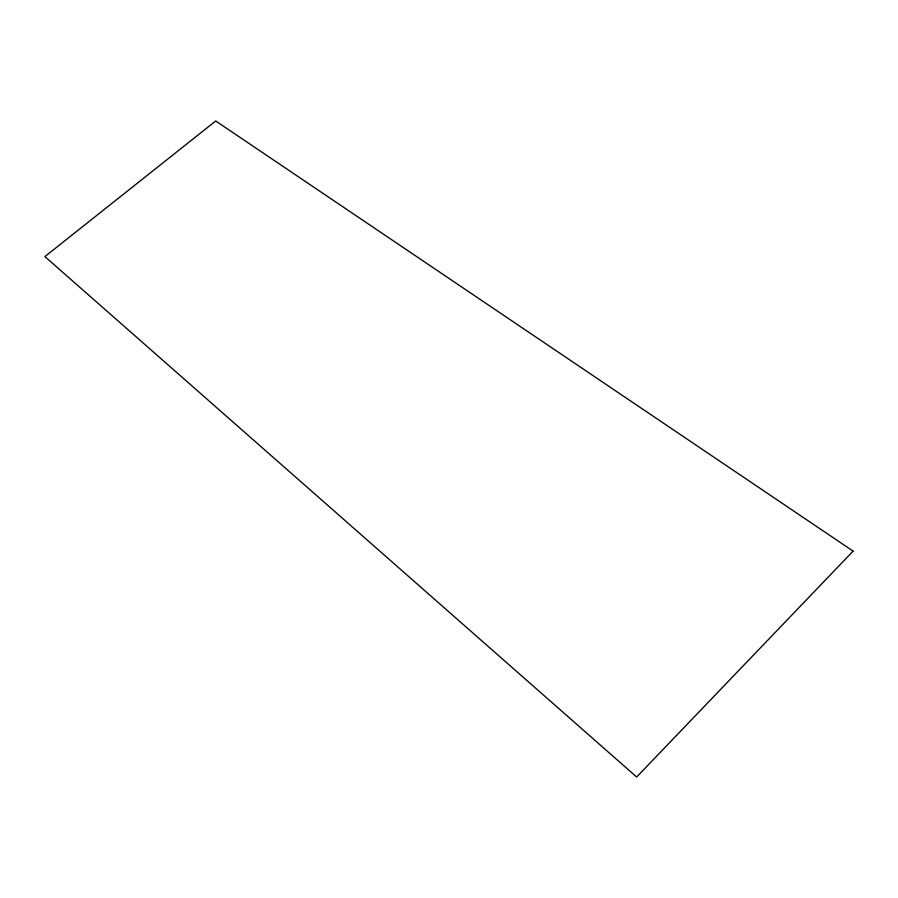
<?xml version="1.0" encoding="UTF-8"?>
<svg xmlns="http://www.w3.org/2000/svg" width="898" height="898" viewBox="0 0 898 898"><rect width="100%" height="100%" fill="white"/><g stroke="black" fill="none" stroke-linecap="round" stroke-linejoin="round"><path stroke-width="1.35" d="M853.1 551.125L636.66 777.017L44.9 256.581L215.711 120.983L853.1 551.125"/></g></svg>
